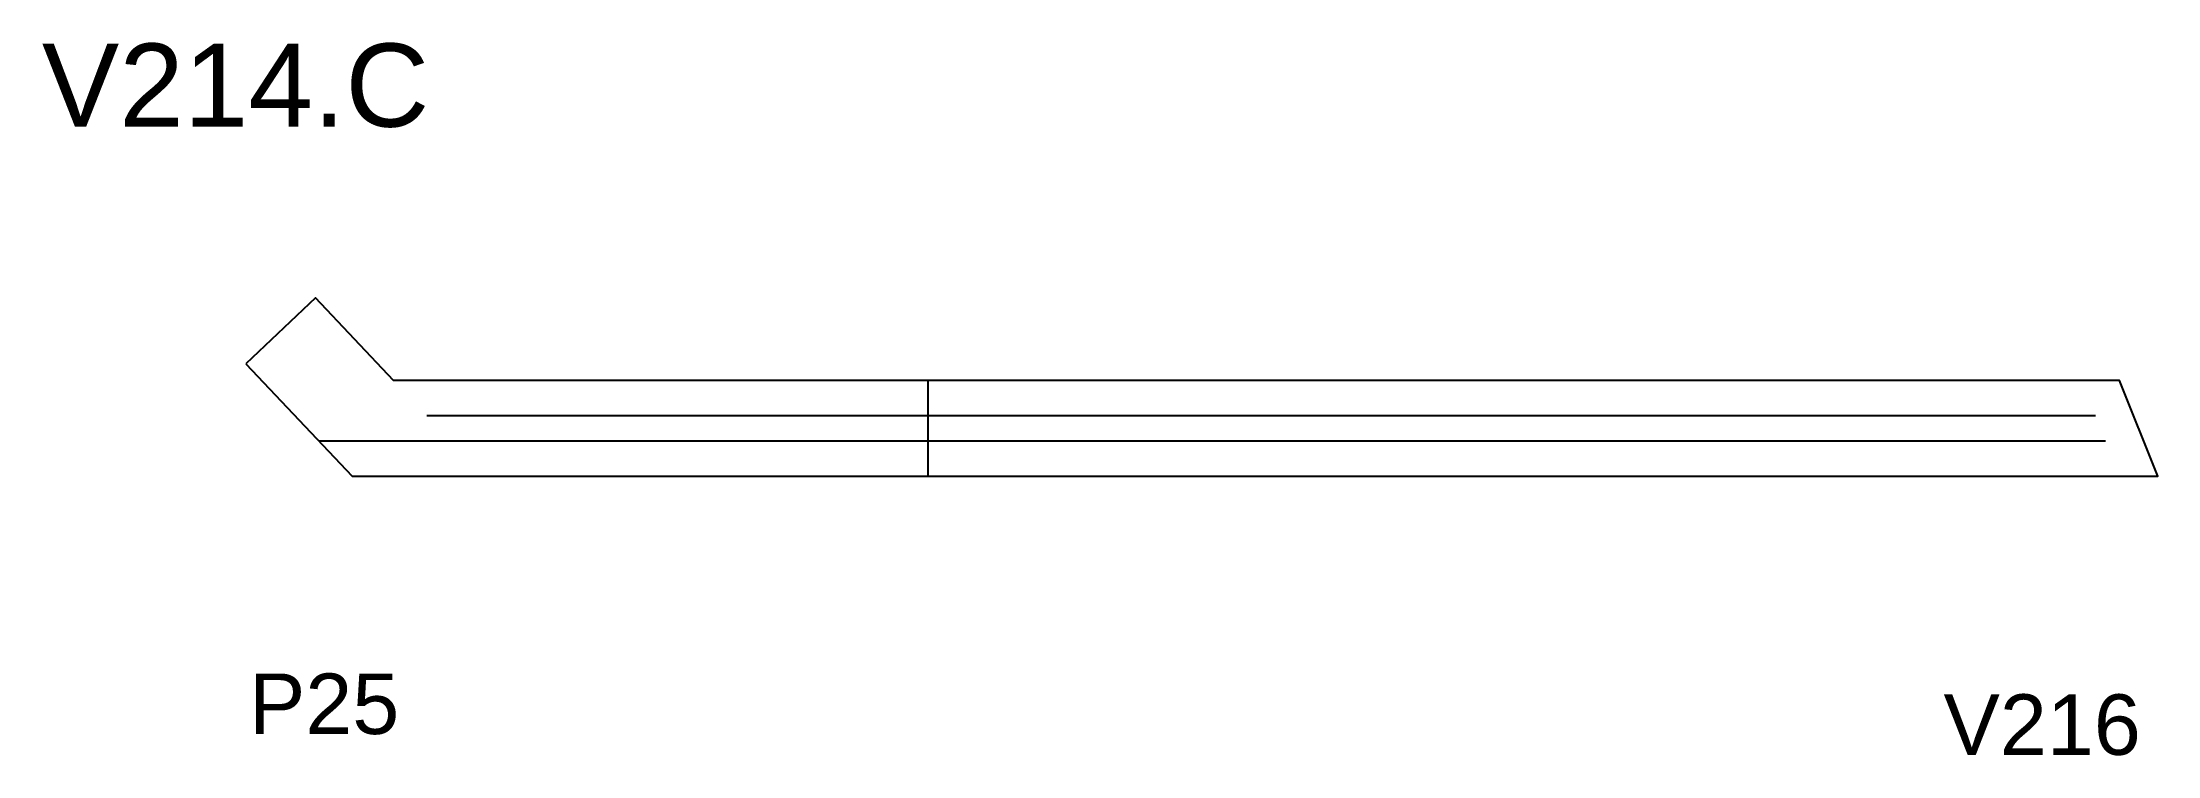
# Model space of a CAD drawing. Extents: x 1678 to 2098, y 16545 to 16687.
import ezdxf

# ---------------------------------------------------------------- set-up
doc = ezdxf.new("R2010")
doc.units = 0
for name, color, linetype in [('5', 5, 'Continuous'), ('NOMENCLATURA', 7, 'Continuous'), ('Painéis', 200, 'Continuous'), ('SARR_2.2x7', 40, 'Continuous')]:
    doc.layers.add(name, color=color, linetype=linetype)
doc.styles.get("Standard").update_dxf_attribs({"font": 'arial.ttf'})

msp = doc.modelspace()

# ---------------------------------------------------------------- linework, layer by layer
at = {"layer": 'Painéis'}
msp.add_line((1853.68, 16600.9), (1853.68, 16619.9), dxfattribs=at)
msp.add_lwpolyline([(1718.3, 16623.2), (1739.41, 16600.9), (2097.68, 16600.9), (2090.12, 16619.9), (1747.59, 16619.9), (1732.1, 16636.27), (1718.3, 16623.2)], dxfattribs=at)
at = {"layer": 'SARR_2.2x7', "linetype": 'Continuous'}
for p, q in [((1853.68, 16612.9), (1754.21, 16612.9)), ((2085.37, 16612.9), (1853.68, 16612.9)), ((1732.78, 16607.9), (1853.68, 16607.9)), ((1853.68, 16607.9), (2087.36, 16607.9))]:
    msp.add_line(p, q, dxfattribs=at)

# ---------------------------------------------------------------- texts
at = {"layer": '5', "linetype": 'Continuous'}
for s, p in [('P25', (1718.93, 16549.76)), ('V216', (2055.19, 16545.63))]:
    msp.add_text(s, height=12, rotation=360, dxfattribs=at).set_placement(p)
at = {"layer": 'NOMENCLATURA', "linetype": 'Continuous'}
msp.add_text('V214.C', height=16.5, dxfattribs=at).set_placement((1677.82, 16670.24))

doc.saveas('drawing.dxf')
